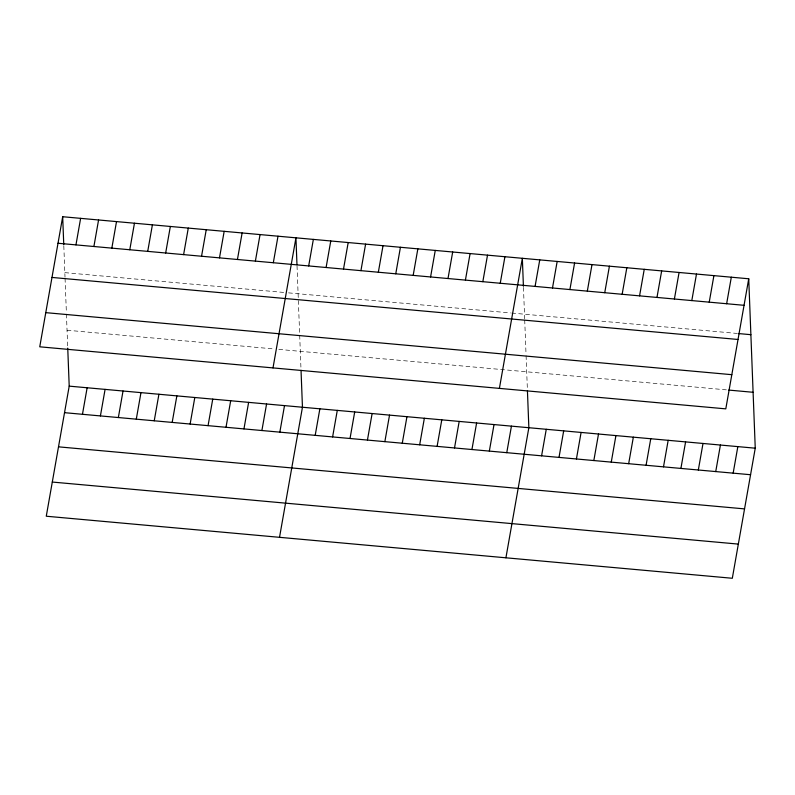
<?xml version="1.0" encoding="UTF-8"?>
<svg xmlns="http://www.w3.org/2000/svg" width="795" height="795" viewBox="0 0 795 795"><rect width="100%" height="100%" fill="white"/><g stroke="black" fill="none" stroke-linecap="round" stroke-linejoin="round"><path stroke-width="0.6" stroke-dasharray="3.98 2.98" d="M64.832 272.635L283.736 292.431M288.525 292.868L510.559 312.942M511.722 313.051L736.955 333.423M67.048 330.233L273.997 348.945M278.777 349.383L727.554 389.967M523.458 287.373L524.67 318.815M524.71 319.968L526.042 354.53M526.081 355.673L527.393 389.699M297.022 265.778L300.997 369.218M63.809 245.794L65.011 277.236M65.061 278.389L66.392 312.952M66.432 314.104L67.694 347.008"/><path stroke-width="1.19" d="M62.686 216.727L39.75 346.809L725.795 408.859L748.731 278.777L62.686 216.727L63.759 244.681M75.952 244.88L80.633 218.347M67.744 348.121L69.205 386.141L46.269 516.223L732.314 578.273L755.25 448.191L748.731 278.777M93.899 246.5L98.57 219.977M82.461 414.294L87.142 387.761M111.837 248.129L116.517 221.596M100.409 415.914L105.089 389.381M129.784 249.749L134.454 223.216M118.356 417.544L123.026 391.011M147.721 251.369L152.402 224.836M136.293 419.164L140.973 392.631M165.668 252.999L170.349 226.466M154.24 420.784L158.921 394.25M183.605 254.619L188.286 228.086M172.177 422.413L176.858 395.88M201.552 256.238L206.233 229.705M190.124 424.033L194.805 397.5M219.49 257.868L224.17 231.335M208.061 425.653L212.742 399.12M237.437 259.488L242.117 232.955M226.009 427.273L230.689 400.75M255.384 261.108L260.054 234.575M243.956 428.903L248.626 402.369M273.321 262.728L278.002 236.204M261.893 430.522L266.573 403.989M273.003 367.906L295.949 237.824L296.972 264.656M308.679 265.928L313.359 239.394M279.84 432.142L284.511 405.609M326.099 267.508L330.77 240.974M279.522 537.321L302.458 407.239L301.037 370.341M343.51 269.078L348.19 242.545M315.198 435.342L319.868 408.809M360.93 270.658L365.601 244.125M332.608 436.922L337.289 410.389M378.341 272.228L383.021 245.695M350.029 438.492L354.699 411.959M395.761 273.808L400.432 247.275M367.439 440.072L372.12 413.539M413.171 275.378L417.852 248.845M384.859 441.642L389.53 415.109M430.582 276.958L435.262 250.425M402.27 443.222L406.951 416.689M448.002 278.528L452.683 251.995M419.68 444.793L424.361 418.259M465.413 280.108L470.093 253.575M437.101 446.373L441.781 419.84M482.833 281.678L487.514 255.145M454.511 447.943L459.192 421.41M500.244 283.259L504.924 256.725M471.932 449.523L476.612 422.99M499.399 388.387L522.345 258.296L523.418 286.25M489.342 451.093L494.023 424.56M535.075 286.409L539.755 259.876M506.763 452.673L511.443 426.14M552.495 287.979L557.166 261.446M505.918 557.802L528.854 427.71L527.433 390.812M569.906 289.559L574.586 263.026M541.594 455.823L546.264 429.29M587.326 291.129L591.997 264.596M559.004 457.393L563.685 430.86M604.737 292.709L609.417 266.176M576.425 458.973L581.095 432.44M622.147 294.279L626.828 267.746M593.835 460.543L598.516 434.01M639.568 295.859L644.248 269.326M611.256 462.124L615.926 435.59M656.978 297.429L661.659 270.896M628.666 463.694L633.347 437.161M674.399 299.009L679.079 272.476M646.077 465.274L650.757 438.741M691.809 300.58L696.49 274.046M663.497 466.844L668.178 440.311M709.229 302.16L713.91 275.627M680.908 468.424L685.588 441.891M726.64 303.73L731.32 277.197M698.328 469.994L703.009 443.461M715.739 471.574L720.419 445.041M733.159 473.144L737.84 446.611M58.005 243.26L744.06 305.31M738.118 333.522L750.887 334.685M51.983 277.435L738.028 339.475M45.772 312.644L731.827 374.684M728.717 390.077L753.104 392.283M69.205 386.141L755.25 448.191M64.524 412.675L750.569 474.724M58.502 446.84L744.547 508.889M52.291 482.048L738.336 544.098"/></g></svg>
